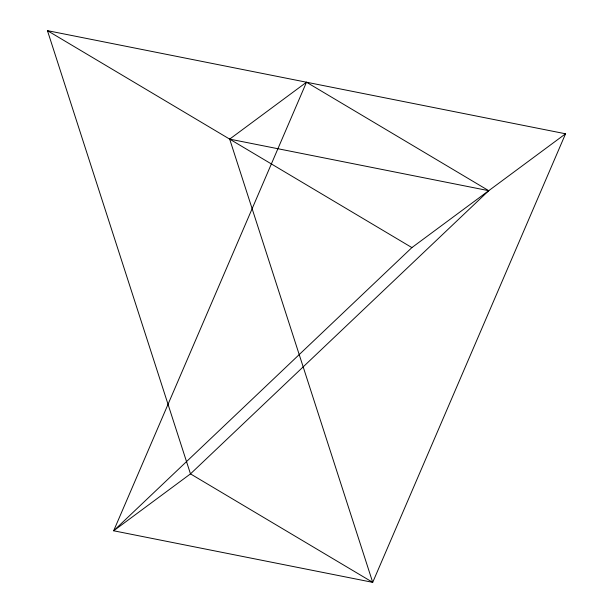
<?xml version="1.0" encoding="UTF-8"?>
<svg xmlns="http://www.w3.org/2000/svg" width="613" height="613" viewBox="0 0 613 613"><rect width="100%" height="100%" fill="white"/><g stroke="black" fill="none" stroke-linecap="round" stroke-linejoin="round"><path stroke-width="0.92" d="M306.5 82.219L113.658 530.781L372.712 582.35L565.554 133.787L47.446 30.65L190.482 473.88L372.712 582.35L229.676 139.12L306.5 82.219L488.73 190.689L190.482 473.88L113.658 530.781L411.898 247.591L565.554 133.787M229.676 139.12L488.73 190.689M47.446 30.65L411.898 247.591"/></g></svg>
